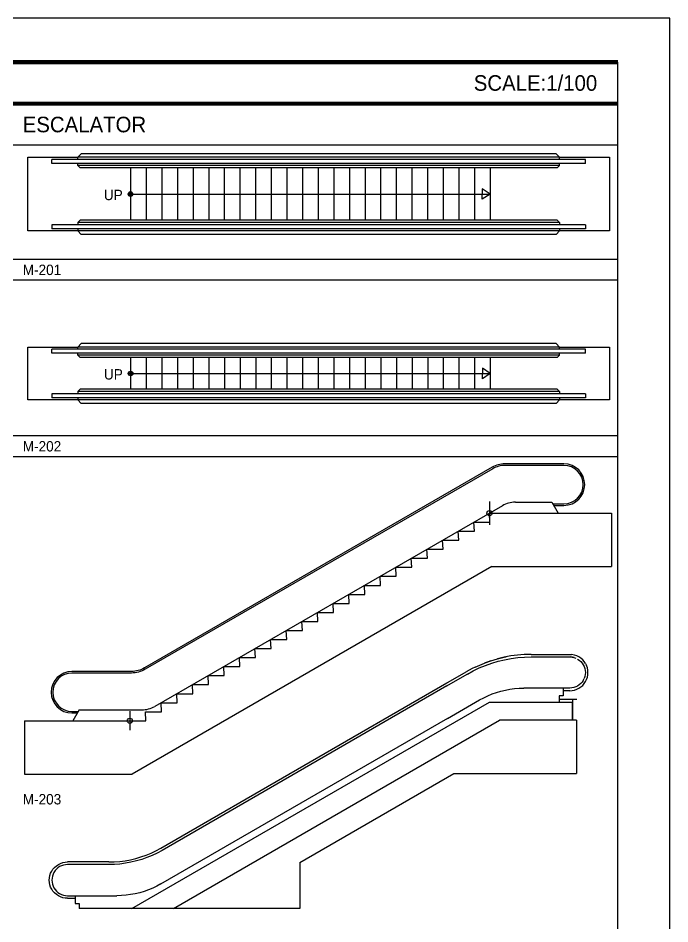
# Model space of a CAD drawing. Header units: millimetres. Extents: x 0 to 42000, y 0 to 29700.
# Drawn here: x 29444 to 42000, y 12249 to 29700 of the extents above; entities that cross this region are included whole.
import ezdxf
from ezdxf.enums import TextEntityAlignment as Align

# ---------------------------------------------------------------- set-up
doc = ezdxf.new("R2010")
doc.units = ezdxf.units.MM
doc.header["$LTSCALE"] = 100
doc.header["$MEASUREMENT"] = 0
for name, color, linetype in [('CO-MECH', 1, 'Continuous'), ('TB-FORM', 7, 'Continuous'), ('TB-TEXT', 4, 'Continuous')]:
    doc.layers.add(name, color=color, linetype=linetype)
doc.styles.add('DH-TEXT', font='')
doc.styles.add('DH-TITLE', font='')
doc.styles.get('DH-TEXT').set_extended_font_data('HY울릉도L')
doc.styles.get('DH-TITLE').set_extended_font_data('HY울릉도M')

# ---------------------------------------------------------------- blocks, each defined once
blk = doc.blocks.new('M-201')
at = {"layer": 'CO-MECH'}
for p, q in [((965, 1420), (1030, 1485)), ((10243, 1420), (965, 1420)), ((965, 1380), (965, 1420)), ((10178, 1485), (1030, 1485)), ((10243, 1420), (10178, 1485)), ((10243, 1380), (10243, 1420)), ((10743, 1380), (465, 1380)), ((465, 1300), (465, 1380)), ((10743, 1300), (465, 1300)), ((965, 1260), (965, 1300)), ((10243, 1260), (965, 1260)), ((1010, 1215), (965, 1260)), ((10198, 1215), (10243, 1260)), ((10243, 1260), (10243, 1300)), ((10743, 1300), (10743, 1380)), ((10198, 1215), (1010, 1215)), ((1980, 1215), (1980, 205)), ((2281, 1215), (2281, 205)), ((2582, 1215), (2582, 205)), ((2884, 1215), (2884, 205)), ((3185, 1215), (3185, 205)), ((3486, 1215), (3486, 205)), ((3787, 1215), (3787, 205)), ((4089, 1215), (4089, 205)), ((4390, 1215), (4390, 205)), ((4691, 1215), (4691, 205)), ((4992, 1215), (4992, 205)), ((5293, 1215), (5293, 205)), ((5595, 1215), (5595, 205)), ((5896, 1215), (5896, 205)), ((6197, 1215), (6197, 205)), ((6498, 1215), (6498, 205)), ((6799, 1215), (6799, 205)), ((7101, 1215), (7101, 205)), ((7402, 1215), (7402, 205)), ((7703, 1215), (7703, 205)), ((8004, 1215), (8004, 205)), ((8306, 1215), (8306, 205)), ((8607, 1215), (8607, 205)), ((8908, 1215), (8908, 205)), ((1980, 710), (8908, 710)), ((8908, 710), (8757, 810)), ((8757, 810), (8757, 710)), ((8908, 710), (8757, 610)), ((8757, 610), (8757, 710)), ((1010, 205), (965, 160)), ((10198, 205), (1010, 205)), ((10198, 205), (10243, 160)), ((10743, 120), (465, 120)), ((465, 120), (465, 40)), ((10743, 40), (465, 40)), ((10243, 160), (965, 160)), ((965, 160), (965, 120)), ((965, 40), (965, 0)), ((10243, 0), (965, 0)), ((965, 0), (1030, -65)), ((10243, 0), (10178, -65)), ((10243, 160), (10243, 120)), ((10243, 40), (10243, 0)), ((10743, 120), (10743, 40)), ((10178, -65), (1030, -65))]:
    blk.add_line(p, q, dxfattribs=at)
for points in [[(965, 0), (0, 0), (0, 1420), (965, 1420)], [(10243, 1420), (11208, 1420), (11208, 0), (10243, 0)]]:
    blk.add_lwpolyline(points, dxfattribs=at)
for radius in [45, 30, 15]:
    blk.add_circle((1980, 710), radius, dxfattribs=at)
at = {"layer": 'CO-MECH', "style": 'DH-TEXT'}
blk.add_text('UP', height=200, dxfattribs=at).set_placement((1467, 594))
blk = doc.blocks.new('M-202')
at = {"layer": 'CO-MECH'}
for p, q in [((965, 1020), (1030, 1085)), ((10178, 1085), (1030, 1085)), ((10243, 1020), (10178, 1085)), ((10743, 980), (465, 980)), ((465, 900), (465, 980)), ((10743, 900), (465, 900)), ((10243, 1020), (965, 1020)), ((965, 980), (965, 1020)), ((965, 860), (965, 900)), ((10243, 980), (10243, 1020)), ((10243, 860), (10243, 900)), ((10743, 900), (10743, 980)), ((10243, 860), (965, 860)), ((1010, 815), (965, 860)), ((10198, 815), (1010, 815)), ((1980, 815), (1980, 205)), ((2281, 815), (2281, 205)), ((2582, 815), (2582, 205)), ((2884, 815), (2884, 205)), ((3185, 815), (3185, 205)), ((3486, 815), (3486, 205)), ((3787, 815), (3787, 205)), ((4089, 815), (4089, 205)), ((4390, 815), (4390, 205)), ((4691, 815), (4691, 205)), ((4992, 815), (4992, 205)), ((5293, 815), (5293, 205)), ((5595, 815), (5595, 205)), ((5896, 815), (5896, 205)), ((6197, 815), (6197, 205)), ((6498, 815), (6498, 205)), ((6799, 815), (6799, 205)), ((7101, 815), (7101, 205)), ((7402, 815), (7402, 205)), ((7703, 815), (7703, 205)), ((8004, 815), (8004, 205)), ((8306, 815), (8306, 205)), ((8607, 815), (8607, 205)), ((8908, 815), (8908, 205)), ((10198, 815), (10243, 860)), ((8757, 610), (8757, 510)), ((8908, 510), (8757, 610)), ((1980, 510), (8908, 510)), ((8757, 410), (8757, 510)), ((8908, 510), (8757, 410)), ((1010, 205), (965, 160)), ((10198, 205), (1010, 205)), ((10198, 205), (10243, 160)), ((10743, 120), (465, 120)), ((465, 120), (465, 40)), ((10743, 40), (465, 40)), ((10243, 160), (965, 160)), ((965, 160), (965, 120)), ((965, 40), (965, 0)), ((10243, 0), (965, 0)), ((965, 0), (1030, -65)), ((10243, 0), (10178, -65)), ((10243, 160), (10243, 120)), ((10243, 40), (10243, 0)), ((10743, 120), (10743, 40)), ((10178, -65), (1030, -65))]:
    blk.add_line(p, q, dxfattribs=at)
for points in [[(965, 0), (0, 0), (0, 1020), (965, 1020)], [(10243, 1020), (11208, 1020), (11208, 0), (10243, 0)]]:
    blk.add_lwpolyline(points, dxfattribs=at)
for radius in [45, 30, 15]:
    blk.add_circle((1980, 510), radius, dxfattribs=at)
at = {"layer": 'CO-MECH', "style": 'DH-TEXT'}
blk.add_text('UP', height=200, dxfattribs=at).set_placement((1467, 394))
blk = doc.blocks.new('M-203')
at = {"layer": 'CO-MECH'}
for p, q in [((8958, 5254), (8958, 4806)), ((9456, 5240), (10158, 5240)), ((10158, 5240), (10279, 5030)), ((9206, 5173), (2510, 1307)), ((10279, 5030), (11308, 5030)), ((11308, 5030), (11308, 4000)), ((9004, 4000), (2076, 0)), ((9004, 4000), (11308, 4000)), ((1051, 1240), (930, 1030)), ((1051, 1240), (2260, 1240)), ((2030, 1214), (2030, 846)), ((0, 1030), (0, 0)), ((0, 1030), (930, 1030)), ((0, 0), (2076, 0))]:
    blk.add_line(p, q, dxfattribs=at)
for points in [[(10193, 5180), (10393, 5180, 1), (10393, 5980), (9257, 5980, 0.131656), (9007, 5913), (2311, 2047, -0.131656), (2061, 1980), (915, 1980, 1), (915, 1180), (1017, 1180)], [(10175, 5210), (10393, 5210, 1), (10393, 5950), (9257, 5950, 0.131656), (9022, 5887), (2326, 2021, -0.131656), (2061, 1950), (915, 1950, 1), (915, 1210), (1034, 1210)]]:
    blk.add_lwpolyline(points, format="xyb", dxfattribs=at)
blk.add_lwpolyline([(930, 1030), (2340, 1030), (2331, 1204), (2642, 1204), (2632, 1378), (2943, 1378), (2934, 1552), (3244, 1552), (3235, 1726), (3545, 1726), (3536, 1900), (3846, 1900), (3837, 2073), (4148, 2073), (4139, 2247), (4449, 2247), (4440, 2421), (4750, 2421), (4741, 2595), (5051, 2595), (5042, 2769), (5353, 2769), (5343, 2943), (5654, 2943), (5645, 3117), (5955, 3117), (5946, 3291), (6256, 3291), (6247, 3465), (6557, 3465), (6548, 3639), (6859, 3639), (6849, 3813), (7160, 3813), (7151, 3987), (7461, 3987), (7452, 4160), (7762, 4160), (7753, 4334), (8063, 4334), (8054, 4508), (8365, 4508), (8356, 4682), (8666, 4682), (8657, 4856), (8967, 4856), (8958, 5030), (10279, 5030)], dxfattribs=at)
for centre in [(8958, 5030), (2030, 1030)]:
    blk.add_circle(centre, 50, dxfattribs=at)
for centre, start, end in [((9456, 4740), 90, 120.0007), ((2260, 1740), 270, 300.0007)]:
    blk.add_arc(centre, 500, start, end, dxfattribs=at)
blk = doc.blocks.new('M-204')
at = {"layer": 'CO-MECH'}
for p, q in [((8576, 4892), (8445, 4881)), ((8707, 4895), (8576, 4892)), ((8707, 4895), (9484, 4895)), ((9544, 4883), (9484, 4895)), ((7630, 4650), (7811, 4729)), ((7934, 4773), (7811, 4729)), ((7824, 4734), (7811, 4729)), ((7811, 4729), (7824, 4734)), ((7824, 4734), (7934, 4773)), ((7829, 4682), (7949, 4725)), ((7934, 4773), (8060, 4810)), ((7949, 4725), (8072, 4762)), ((8187, 4840), (8060, 4810)), ((8060, 4810), (8187, 4840)), ((8072, 4762), (8197, 4791)), ((8315, 4864), (8187, 4840)), ((8187, 4840), (8226, 4846)), ((8197, 4791), (8323, 4815)), ((8445, 4881), (8315, 4864)), ((8323, 4815), (8450, 4832)), ((8450, 4832), (8578, 4842)), ((8578, 4842), (8707, 4845)), ((8707, 4845), (9479, 4845)), ((9534, 4834), (9474, 4846)), ((9492, 4842), (9531, 4835)), ((9531, 4835), (9568, 4822)), ((9587, 4868), (9544, 4883)), ((9628, 4848), (9587, 4868)), ((9603, 4805), (9636, 4783)), ((9666, 4823), (9628, 4848)), ((9636, 4783), (9665, 4757)), ((9638, 4842), (9638, 4842)), ((9665, 4757), (9691, 4728)), ((9701, 4792), (9666, 4823)), ((9691, 4728), (9713, 4695)), ((9731, 4758), (9701, 4792)), ((9756, 4720), (9731, 4758)), ((9758, 4717), (9775, 4682)), ((7064, 4334), (7457, 4560)), ((7572, 4623), (7457, 4560)), ((7482, 4517), (7594, 4578)), ((7629, 4650), (7572, 4623)), ((7594, 4578), (7710, 4633)), ((7710, 4633), (7829, 4682)), ((9713, 4695), (9730, 4660)), ((9730, 4660), (9743, 4623)), ((9743, 4623), (9751, 4584)), ((9751, 4584), (9753, 4545)), ((9753, 4545), (9751, 4506)), ((9791, 4636), (9777, 4679)), ((9800, 4591), (9791, 4636)), ((9803, 4545), (9800, 4591)), ((9800, 4499), (9803, 4545)), ((7482, 4517), (7064, 4276)), ((9713, 4395), (9691, 4362)), ((9713, 4395), (9730, 4430)), ((9743, 4467), (9730, 4430)), ((9731, 4332), (9756, 4370)), ((9751, 4506), (9743, 4467)), ((9756, 4370), (9777, 4411)), ((9777, 4411), (9791, 4454)), ((9791, 4454), (9800, 4499)), ((1573, 1163), (7083, 4345)), ((7083, 4287), (1597, 1119)), ((8126, 4187), (8213, 4208)), ((8213, 4208), (8300, 4224)), ((8300, 4224), (8389, 4236)), ((8389, 4236), (8477, 4243)), ((8477, 4243), (8566, 4245)), ((9303, 4245), (8566, 4245)), ((9452, 4245), (9303, 4245)), ((9326, 4245), (9326, 4095)), ((9453, 4195), (9326, 4195)), ((9492, 4248), (9452, 4245)), ((9453, 4195), (9499, 4198)), ((9531, 4255), (9492, 4248)), ((9499, 4198), (9544, 4207)), ((9568, 4268), (9531, 4255)), ((9544, 4207), (9587, 4222)), ((9603, 4285), (9568, 4268)), ((9587, 4222), (9628, 4242)), ((9636, 4307), (9603, 4285)), ((9628, 4242), (9666, 4267)), ((9665, 4333), (9636, 4307)), ((9691, 4362), (9665, 4333)), ((9666, 4267), (9701, 4298)), ((9701, 4298), (9731, 4332)), ((7100, 3661), (7716, 4017)), ((7716, 4017), (7795, 4060)), ((7795, 4060), (7875, 4098)), ((7875, 4098), (7957, 4132)), ((7957, 4132), (8041, 4162)), ((8041, 4162), (8126, 4187)), ((9251, 4095), (9251, 3975)), ((9326, 4095), (9251, 4095)), ((9508, 4025), (9251, 4025)), ((9508, 4025), (9508, 3625)), ((9588, 4025), (9508, 4025)), ((1018, 0), (7903, 3975)), ((7903, 3975), (9508, 3975)), ((9508, 3625), (9508, 3975)), ((1577, 473), (7105, 3664)), ((1818, 0), (8097, 3625)), ((9508, 3625), (8097, 3625)), ((9583, 3625), (9508, 3625)), ((9583, 3625), (9583, 2600)), ((9583, 3625), (9583, 2600)), ((4255, 887), (7222, 2600)), ((7222, 2600), (9583, 2600)), ((1289, 1028), (1386, 1068)), ((1386, 1068), (1481, 1113)), ((1503, 1068), (1406, 1022)), ((1481, 1113), (1573, 1163)), ((1597, 1119), (1503, 1068)), ((-359, 868), (-316, 883)), ((-316, 883), (-271, 892)), ((-271, 892), (-225, 895)), ((573, 895), (-225, 895)), ((573, 895), (677, 898)), ((677, 898), (782, 906)), ((782, 906), (885, 920)), ((885, 920), (988, 939)), ((999, 890), (893, 870)), ((988, 939), (1090, 963)), ((1103, 915), (999, 890)), ((1090, 963), (1191, 993)), ((1206, 945), (1103, 915)), ((1191, 993), (1289, 1028)), ((1307, 981), (1206, 945)), ((1406, 1022), (1307, 981)), ((4255, 887), (4255, 0)), ((-548, 679), (-528, 720)), ((-528, 720), (-503, 758)), ((-503, 758), (-472, 792)), ((-463, 728), (-485, 695)), ((-472, 792), (-438, 823)), ((-437, 757), (-463, 728)), ((-438, 823), (-400, 848)), ((-408, 783), (-437, 757)), ((-375, 805), (-408, 783)), ((-400, 848), (-359, 868)), ((-340, 822), (-375, 805)), ((-303, 835), (-340, 822)), ((-264, 842), (-303, 835)), ((-223, 845), (-264, 842)), ((573, 845), (-223, 845)), ((680, 848), (573, 845)), ((787, 856), (680, 848)), ((893, 870), (787, 856)), ((-575, 545), (-572, 591)), ((-572, 499), (-575, 545)), ((-572, 591), (-563, 636)), ((-563, 636), (-548, 679)), ((-522, 584), (-525, 545)), ((-525, 545), (-522, 506)), ((-515, 623), (-522, 584)), ((-502, 660), (-515, 623)), ((-485, 695), (-502, 660)), ((-563, 454), (-572, 499)), ((-548, 411), (-563, 454)), ((-528, 370), (-548, 411)), ((-503, 332), (-528, 370)), ((-522, 506), (-515, 467)), ((-515, 467), (-502, 430)), ((-502, 430), (-485, 395)), ((-485, 395), (-463, 362)), ((-463, 362), (-437, 333)), ((1336, 358), (1252, 328)), ((1419, 392), (1336, 358)), ((1499, 430), (1419, 392)), ((1577, 473), (1499, 430)), ((-472, 298), (-503, 332)), ((-438, 267), (-472, 298)), ((-400, 242), (-438, 267)), ((-437, 333), (-408, 307)), ((-408, 307), (-375, 285)), ((-359, 222), (-400, 242)), ((-375, 285), (-340, 268)), ((-316, 207), (-359, 222)), ((-340, 268), (-303, 255)), ((-271, 198), (-316, 207)), ((-303, 255), (-264, 248)), ((-225, 195), (-271, 198)), ((-264, 248), (-223, 245)), ((-225, 195), (-75, 195)), ((-223, 245), (-75, 245)), ((-75, 245), (727, 245)), ((-75, 245), (-75, 95)), ((816, 247), (727, 245)), ((905, 254), (816, 247)), ((993, 266), (905, 254)), ((1081, 282), (993, 266)), ((1167, 303), (1081, 282)), ((1252, 328), (1167, 303)), ((-75, 95), (0, 95)), ((0, 95), (0, 0)), ((4255, 0), (0, 0))]:
    blk.add_line(p, q, dxfattribs=at)

msp = doc.modelspace()

# ---------------------------------------------------------------- linework, layer by layer
at = {"layer": 'TB-FORM', "color": 8}
msp.add_line((41000, 27250), (22000, 27250), dxfattribs=at)
at = {"layer": 'TB-FORM', "color": 251}
for p, q in [((41000, 25050), (22000, 25050)), ((41000, 24650), (22000, 24650)), ((41000, 21650), (22000, 21650)), ((41000, 21250), (22000, 21250))]:
    msp.add_line(p, q, dxfattribs=at)
for points in [[(21000, 0), (42000, 0), (42000, 29700), (21000, 29700)], [(22000, 850), (41000, 850), (41000, 28850), (22000, 28850)]]:
    msp.add_lwpolyline(points, close=True, dxfattribs=at)
at = {"layer": 'TB-FORM', "const_width": 80}
for points in [[(22000, 28850), (41000, 28850)], [(22000, 28050), (41000, 28050)]]:
    msp.add_lwpolyline(points, dxfattribs=at)

# ---------------------------------------------------------------- block references
at = {"layer": 'CO-MECH'}
for name, p in [('M-201', (29629, 25599)), ('M-202', (29631, 22343)), ('M-203', (29567, 15132)), ('M-204', (30619, 12546))]:
    msp.add_blockref(name, p, dxfattribs=at)

# ---------------------------------------------------------------- texts
at = {"layer": 'TB-TEXT', "style": 'DH-TITLE'}
msp.add_text('SCALE:1/100', height=300, dxfattribs=at).set_placement((40600, 28450), align=Align.MIDDLE_RIGHT)
at = {"layer": 'TB-TEXT'}
for s, height, style, p in [('ESCALATOR', 300, 'DH-TITLE', (29533, 27650)), ('M-201', 200, 'DH-TEXT', (29533, 24850)), ('M-202', 200, 'DH-TEXT', (29533, 21450)), ('M-203', 200, 'DH-TEXT', (29533, 14650))]:
    msp.add_text(s, height=height, dxfattribs=dict(at, style=style)).set_placement(p, align=Align.MIDDLE_LEFT)

doc.saveas('drawing.dxf')
